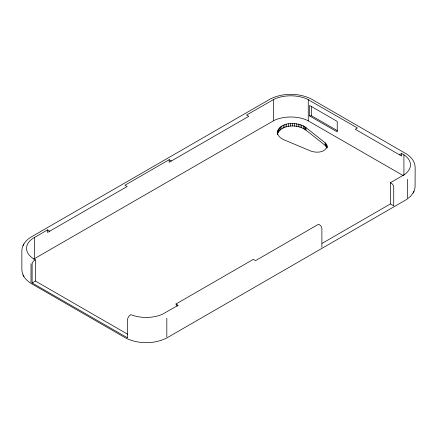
<?xml version="1.0" encoding="UTF-8"?>
<svg xmlns="http://www.w3.org/2000/svg" width="437" height="437" viewBox="0 0 437 437"><rect width="100%" height="100%" fill="white"/><g stroke="black" fill="none" stroke-linecap="round" stroke-linejoin="round"><path stroke-width="0.66" d="M32.109 282.957L32.109 264.319A3.125 1.803 -60 0 1 34.321 260.49L35.424 259.851L35.424 281.046L32.109 282.957L127.167 337.621M277.397 134.077C277.708 120.994 298.252 121.497 305.944 127.577L325.144 142.795L326.75 144.887L327.034 147.673M327.034 146.395C325.259 152.912 316.077 153.005 310.811 151.076L284.443 139.987C281.138 138.676 277.424 136.098 277.397 132.16M326.75 144.887L326.75 147.438L325.144 145.352L305.944 130.128C297.908 124.316 282.624 123.786 277.555 133.585L277.555 131.029M413.091 193.078L414.445 190.242L415.084 187.255L415.15 167.437C415.134 161.799 411.255 157.02 406.71 154.081L310.805 98.718C298.378 92.841 283.22 92.841 270.793 98.713L31.666 236.717C26.526 239.629 21.872 244.704 21.85 250.92L21.85 269.558C21.872 275.774 26.526 280.849 31.666 283.76L126.2 338.287C138.622 344.159 153.78 344.159 166.202 338.287L406.705 199.425L410.594 196.257L413.391 192.52M23.019 245.605L23.319 245.037M23.609 244.48L23.904 243.917M413.681 191.958L413.981 191.39M49.747 231.168L47.535 229.895L33.136 238.252A26.575 15.344 0 0 0 33.136 258.486L35.424 259.851M33.551 259.185L274.616 120.164A26.575 15.344 0 0 1 306.982 120.17L403.318 175.647M171.375 160.974L169.168 159.696L124.938 185.222L127.145 186.501L47.535 232.446L47.535 229.895M322.096 243.387L390.421 203.942L390.421 182.753L404.962 174.226A26.575 15.344 0 0 0 404.968 155.539L401.669 153.502L401.669 156.058L355.232 129.254L357.444 127.975L306.982 98.98A26.575 15.344 0 0 0 274.616 98.975L246.566 115.029L248.779 116.308L169.168 162.253L169.168 159.696M399.456 154.78L401.669 153.502M177.22 306.211L175.958 304.021L253.345 259.343L255.552 260.621L318.568 224.241L319.671 224.88A3.125 1.803 60 0 1 321.883 228.709L321.883 247.342M309.593 115.925L337.233 131.881L337.233 121.415L309.593 105.459L309.593 115.925L311.45 115.723L337.304 130.652M390.421 182.753L391.525 183.393A3.125 1.808 60 0 1 393.737 187.222L393.737 205.854L390.421 203.942M175.958 304.021L178.17 305.299L162.378 314.279A26.575 15.344 0 0 1 131.439 314.864L130.974 314.673L129.276 315.743L127.691 318.464L127.615 337.806M35.424 281.046L127.555 334.179M23.019 274.873L23.319 275.447M23.609 276.004L23.904 276.561M311.428 106.235L311.45 115.723M407.388 179.339L407.388 197.977M403.914 154.802L403.914 175.33M326.974 145.636L326.974 148.192M326.368 144.155L326.368 146.706M325.827 143.456L325.827 146.007M325.144 142.795L325.144 145.352M308.265 99.587L308.265 120.776M305.944 127.577L305.944 130.128M305.326 127.123L305.326 129.674M304.715 126.67L304.715 129.221M303.3 125.851L303.3 128.407M301.727 125.14L301.727 127.697M300.017 124.55L300.017 127.101M298.203 124.086L298.203 126.637M296.302 123.753L296.302 126.304M294.352 123.562L294.352 126.113M292.38 123.507L292.38 126.064M290.419 123.6L290.419 126.156M288.507 123.835L288.507 126.386M286.661 124.206L286.661 126.757M284.919 124.709L284.919 127.26M283.302 125.337L283.302 127.888M281.843 126.075L281.843 128.631M280.559 126.921L280.559 129.472M279.472 127.85L279.472 130.406M278.604 128.86L278.604 131.411M277.959 129.926L277.959 132.477M277.484 133.296L277.484 134.574M273.333 99.581L273.333 120.776M166.819 318.234L166.819 336.872M34.381 237.488L34.381 258.677M31.011 263.686L31.011 282.324"/></g></svg>
